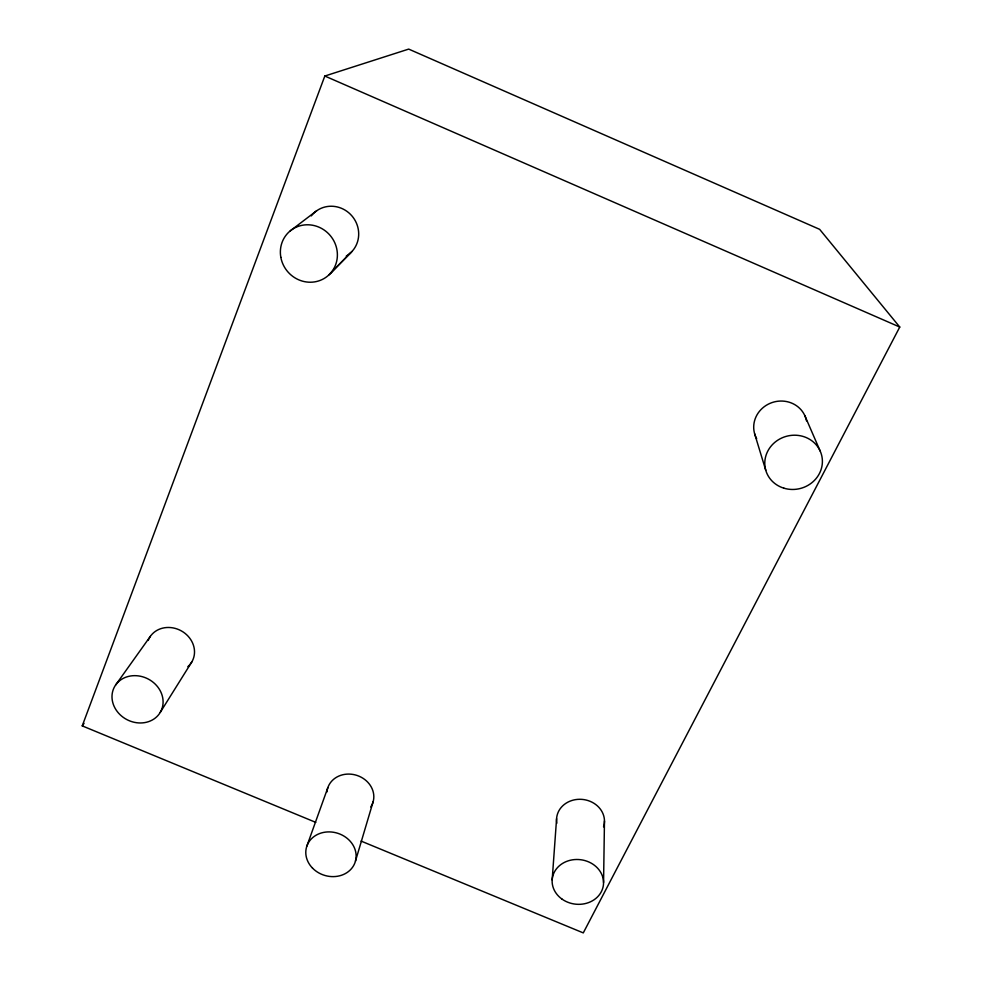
<?xml version="1.0" encoding="UTF-8"?>
<svg xmlns="http://www.w3.org/2000/svg" width="982" height="982" viewBox="0 0 982 982"><rect width="100%" height="100%" fill="white"/><g stroke="black" fill="none" stroke-linecap="round" stroke-linejoin="round"><path stroke-width="1.47" d="M603.562 882.511L604.47 820.94M552.166 879.946L556.585 818.693M355.472 861.091L373.185 801.558M306.85 846.14L327.865 787.601M315.787 822.376L82.243 725.882L324.821 76.031L408.696 49.1L819.639 229.334L899.758 327.043L583.283 932.9L361.069 841.083M160.25 712.392A26.207 22.917 27.4 0 0 136.326 675.702A26.207 22.917 27.4 0 0 116.048 709.851A26.207 22.917 27.4 0 0 160.25 712.392L191.797 661.942M115.606 685.055L150.344 636.348M82.243 725.882L84.035 723.39M328.823 274.985L350.697 252.767M330.222 273.573L351.986 251.453M290.23 230.893L316.658 210.774M324.821 76.031L899.758 327.043M804.872 415.742L820.179 451.045M754.618 433.725L765.751 470.243M311.306 215.893A27.091 25.913 51.7 0 1 351.802 215.77A27.091 25.913 51.7 0 1 346.265 256.069M148.196 640.448A24.39 21.616 27.9 0 1 183.131 631.978A24.39 21.616 27.9 0 1 187.844 666.68M556.855 823.211A23.998 21.138 6.7 0 1 581.945 799.373A23.998 21.138 6.7 0 1 603.549 826.881M756.668 438.672A26.76 25.151 -16.4 0 1 771.692 402.694A26.76 25.151 -16.4 0 1 806.517 420.873M326.92 791.971A23.728 20.855 17.2 0 1 357.264 775.522A23.728 20.855 17.2 0 1 370.742 806.971M280.827 257.272A29.313 27.901 49.3 0 0 327.325 276.286A29.313 27.901 49.3 0 0 318.487 226.965A29.313 27.901 49.3 0 0 280.827 257.272M562.097 899.168A25.765 22.377 7 0 0 603.316 885.703A25.765 22.377 7 0 0 568.112 860.87A25.765 22.377 7 0 0 562.097 899.168M783.882 488.177A28.932 27.005 -14.7 0 0 821.934 456.569A28.932 27.005 -14.7 0 0 774.933 442.268A28.932 27.005 -14.7 0 0 783.882 488.177M312.485 868.076A25.446 22.046 17.1 0 0 355.005 862.589A25.446 22.046 17.1 0 0 325.398 832.122A25.446 22.046 17.1 0 0 312.485 868.076"/></g></svg>
